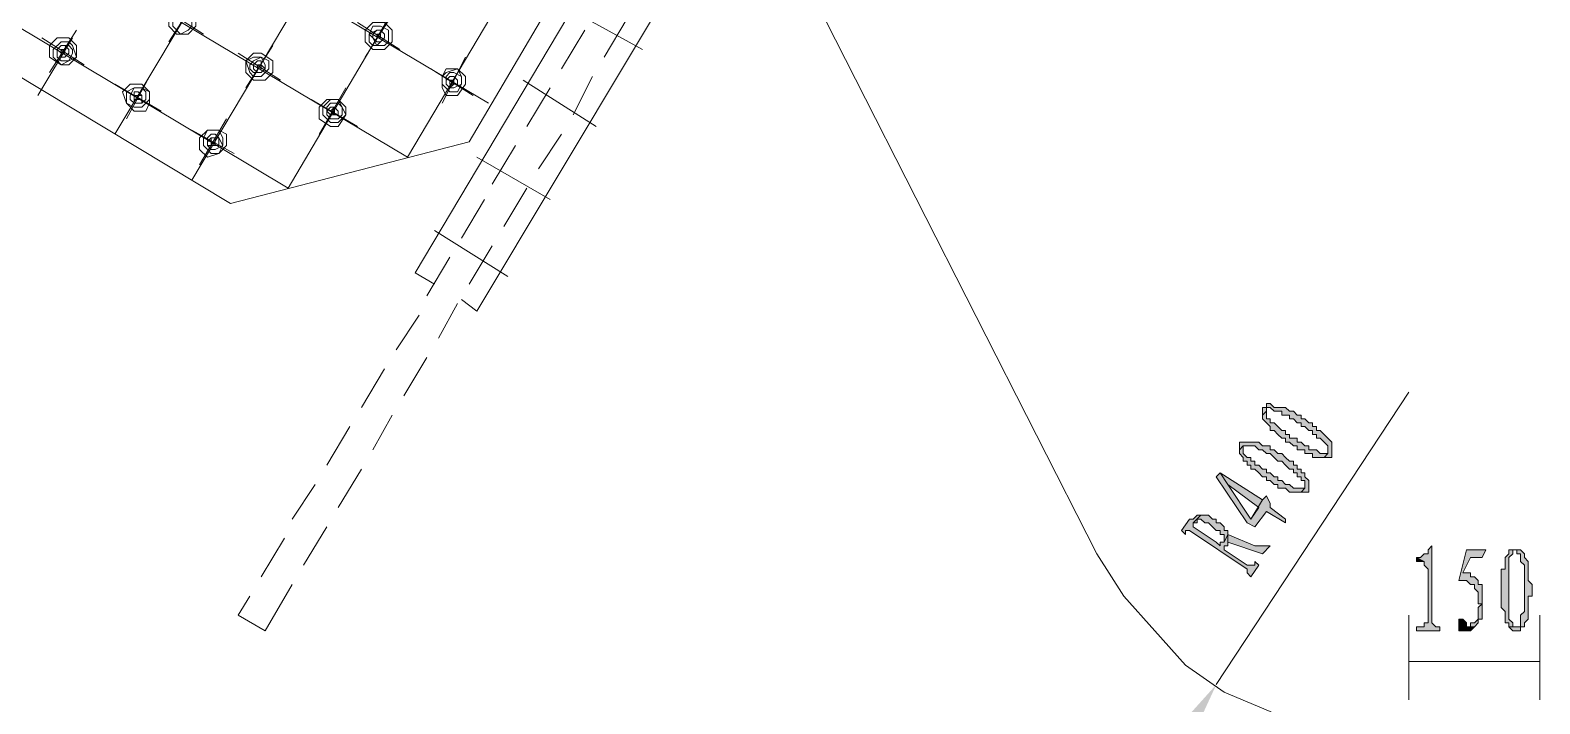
# Model space of a CAD drawing. Header units: millimetres. Extents: x 6 to 291, y 4 to 206.
# Drawn here: x 146.3 to 162.9, y 49.74 to 57.15 of the extents above; entities that cross this region are included whole.
import ezdxf

# ---------------------------------------------------------------- set-up
doc = ezdxf.new("R2010")
doc.units = ezdxf.units.MM
doc.layers.add('C00-00-00', color=7, linetype='Continuous')

msp = doc.modelspace()

# ---------------------------------------------------------------- hatches: boundary and pattern name
at = {"layer": 'C00-00-00'}
h = msp.add_hatch(color=256, dxfattribs=at)
h.dxf.hatch_style = 2
h.paths.add_polyline_path([(159.85066, 53.001335), (159.85066, 52.959002), (159.85066, 52.916669), (159.892993, 52.959002), (159.892993, 53.001335), (159.935326, 53.001335), (159.97766, 52.959002), (160.019993, 52.959002), (160.062326, 52.959002), (160.062326, 52.916669), (160.10466, 52.916669), (160.146993, 52.916669), (160.146993, 52.874335), (160.189326, 52.874335), (160.23166, 52.832002), (160.273993, 52.832002), (160.273993, 52.789669), (160.316326, 52.789669), (160.35866, 52.747335), (160.400993, 52.747335), (160.400993, 52.705002), (160.443326, 52.705002), (160.443326, 52.662669), (160.48566, 52.662669), (160.527993, 52.620335), (160.570326, 52.578002), (160.570326, 52.493335), (160.527993, 52.451002), (160.570326, 52.451002), (160.61266, 52.451002), (160.61266, 52.493335), (160.61266, 52.578002), (160.61266, 52.620335), (160.570326, 52.662669), (160.527993, 52.705002), (160.48566, 52.747335), (160.443326, 52.747335), (160.443326, 52.789669), (160.400993, 52.789669), (160.400993, 52.832002), (160.35866, 52.832002), (160.316326, 52.874335), (160.273993, 52.874335), (160.273993, 52.916669), (160.23166, 52.916669), (160.189326, 52.959002), (160.146993, 52.959002), (160.10466, 53.001335), (160.062326, 53.001335), (159.97766, 53.001335), (159.935326, 53.043669), (159.892993, 53.043669), (159.892993, 53.001335)])
h = msp.add_hatch(color=256, dxfattribs=at)
h.dxf.hatch_style = 2
h.paths.add_polyline_path([(159.85066, 52.916666), (159.85066, 52.874333), (159.892993, 52.832), (159.935326, 52.789666), (159.935326, 52.747333), (159.97766, 52.747333), (160.019993, 52.705), (160.062326, 52.662666), (160.10466, 52.662666), (160.10466, 52.620333), (160.146993, 52.620333), (160.189326, 52.578), (160.23166, 52.578), (160.23166, 52.535666), (160.273993, 52.535666), (160.316326, 52.535666), (160.316326, 52.493333), (160.35866, 52.493333), (160.400993, 52.493333), (160.400993, 52.451), (160.48566, 52.451), (160.527993, 52.451), (160.570326, 52.493333), (160.527993, 52.493333), (160.48566, 52.493333), (160.443326, 52.535666), (160.400993, 52.535666), (160.35866, 52.535666), (160.35866, 52.578), (160.316326, 52.578), (160.273993, 52.620333), (160.23166, 52.620333), (160.23166, 52.662666), (160.189326, 52.662666), (160.146993, 52.662666), (160.146993, 52.705), (160.10466, 52.705), (160.10466, 52.747333), (160.062326, 52.747333), (160.019993, 52.789666), (159.97766, 52.832), (159.935326, 52.832), (159.935326, 52.874333), (159.892993, 52.874333), (159.892993, 52.916666), (159.892993, 52.959)])
h = msp.add_hatch(color=256, dxfattribs=at)
h.dxf.hatch_style = 2
h.paths.add_polyline_path([(159.59667, 52.620334), (159.59667, 52.578001), (159.59667, 52.535668), (159.639003, 52.578001), (159.72367, 52.578001), (159.766003, 52.578001), (159.808337, 52.535668), (159.85067, 52.535668), (159.893003, 52.493334), (159.935337, 52.493334), (159.97767, 52.451001), (160.020003, 52.408668), (160.062337, 52.408668), (160.10467, 52.366334), (160.147003, 52.324001), (160.189337, 52.324001), (160.189337, 52.281668), (160.23167, 52.281668), (160.23167, 52.239334), (160.274003, 52.239334), (160.274003, 52.197001), (160.316337, 52.197001), (160.316337, 52.154668), (160.316337, 52.112334), (160.274003, 52.070001), (160.316337, 52.070001), (160.35867, 52.070001), (160.35867, 52.112334), (160.35867, 52.197001), (160.316337, 52.239334), (160.316337, 52.281668), (160.274003, 52.281668), (160.274003, 52.324001), (160.23167, 52.324001), (160.23167, 52.366334), (160.189337, 52.366334), (160.189337, 52.408668), (160.147003, 52.408668), (160.10467, 52.451001), (160.062337, 52.493334), (160.020003, 52.493334), (159.97767, 52.535668), (159.935337, 52.535668), (159.935337, 52.578001), (159.893003, 52.578001), (159.85067, 52.578001), (159.808337, 52.620334), (159.766003, 52.620334), (159.639003, 52.620334)])
h = msp.add_hatch(color=256, dxfattribs=at)
h.dxf.hatch_style = 2
h.paths.add_polyline_path([(159.59667, 52.535666), (159.59667, 52.493333), (159.639003, 52.450999), (159.639003, 52.408666), (159.681337, 52.408666), (159.681337, 52.366333), (159.72367, 52.366333), (159.72367, 52.323999), (159.766003, 52.323999), (159.808337, 52.281666), (159.85067, 52.239333), (159.893003, 52.239333), (159.893003, 52.196999), (159.935337, 52.196999), (159.97767, 52.154666), (160.020003, 52.154666), (160.020003, 52.112333), (160.062337, 52.112333), (160.10467, 52.112333), (160.147003, 52.069999), (160.189337, 52.069999), (160.274003, 52.069999), (160.316337, 52.112333), (160.274003, 52.112333), (160.23167, 52.112333), (160.189337, 52.112333), (160.147003, 52.154666), (160.10467, 52.154666), (160.062337, 52.196999), (160.020003, 52.196999), (160.020003, 52.239333), (159.97767, 52.239333), (159.935337, 52.281666), (159.893003, 52.281666), (159.893003, 52.323999), (159.85067, 52.323999), (159.808337, 52.366333), (159.766003, 52.366333), (159.766003, 52.408666), (159.72367, 52.408666), (159.72367, 52.450999), (159.681337, 52.450999), (159.639003, 52.493333), (159.639003, 52.577999)])
h = msp.add_hatch(color=256, dxfattribs=at)
h.dxf.hatch_style = 2
h.paths.add_polyline_path([(159.385006, 52.281676), (159.342673, 52.239343), (159.68134, 51.731343), (159.766006, 51.68901), (159.893006, 51.858343), (160.104673, 51.731343), (160.104673, 51.773676), (159.93534, 51.900676), (159.93534, 51.94301), (159.893006, 52.027676), (159.850673, 51.985343), (159.723673, 51.773676), (159.469673, 52.154676)])
h = msp.add_hatch(color=256, dxfattribs=at)
h.dxf.hatch_style = 2
h.paths.add_polyline_path([(159.385006, 52.281676), (159.469659, 52.154665), (159.808333, 51.900675), (159.723665, 51.773665), (159.85066, 51.985328)])
h = msp.add_hatch(color=256, dxfattribs=at)
h.dxf.hatch_style = 2
h.paths.add_polyline_path([(159.046332, 51.773665), (158.961665, 51.646665), (159.003999, 51.604331), (159.003999, 51.646665), (159.046332, 51.646665), (159.681332, 51.223331), (159.681332, 51.180998), (159.723665, 51.138665), (159.808332, 51.265665), (159.765999, 51.307998), (159.765999, 51.265665), (159.723665, 51.265665), (159.681332, 51.265665), (159.427332, 51.434998), (159.427332, 51.477331), (159.469665, 51.477331), (159.469665, 51.604331), (159.427332, 51.519665), (159.384999, 51.519665), (159.384999, 51.477331), (159.342665, 51.519665), (159.088665, 51.688998), (159.088665, 51.731331), (159.173332, 51.815998), (159.130999, 51.815998), (159.088665, 51.773665)])
h = msp.add_hatch(color=256, dxfattribs=at)
h.dxf.hatch_style = 2
h.paths.add_polyline_path([(159.173327, 51.816007), (159.08866, 51.73134), (159.130994, 51.73134), (159.130994, 51.773674), (159.173327, 51.773674), (159.21566, 51.73134), (159.257994, 51.73134), (159.300327, 51.689007), (159.34266, 51.646674), (159.384994, 51.646674), (159.384994, 51.60434), (159.427327, 51.60434), (159.427327, 51.519674), (159.46966, 51.60434), (159.46966, 51.646674), (159.427327, 51.646674), (159.427327, 51.689007), (159.384994, 51.73134), (159.34266, 51.73134), (159.34266, 51.773674), (159.300327, 51.773674), (159.257994, 51.816007), (159.21566, 51.816007)])
h = msp.add_hatch(color=256, dxfattribs=at)
h.dxf.hatch_style = 2
h.paths.add_polyline_path([(159.469659, 51.604343), (159.469659, 51.519677), (159.850659, 51.392677), (159.935326, 51.477343), (159.892992, 51.477343), (159.808326, 51.477343), (159.765992, 51.477343)])
h = msp.add_hatch(color=256, dxfattribs=at)
h.dxf.hatch_style = 2
h.paths.add_polyline_path([(161.713337, 51.477333), (161.671003, 51.434999), (161.671003, 51.392666), (161.62867, 51.392666), (161.586337, 51.350333), (161.544003, 51.350333), (161.62867, 51.307999), (161.62867, 51.265666), (161.671003, 51.223333), (161.671003, 50.630666), (161.62867, 50.630666), (161.62867, 50.588333), (161.544003, 50.588333), (161.544003, 50.545999), (161.798003, 50.545999), (161.798003, 50.588333), (161.75567, 50.588333), (161.713337, 50.630666)])
h = msp.add_hatch(color=256, dxfattribs=at)
h.dxf.hatch_style = 2
h.paths.add_polyline_path([(161.543999, 51.350338), (161.543999, 51.307995), (161.586326, 51.307995), (161.628668, 51.307995)])
h = msp.add_hatch(color=256, dxfattribs=at)
h.dxf.hatch_style = 2
h.paths.add_polyline_path([(162.306001, 51.435006), (162.094334, 51.435006), (162.009667, 51.09634), (162.052001, 51.09634), (162.094334, 51.09634), (162.136667, 51.054006), (162.179001, 51.054006), (162.179001, 51.011673), (162.221334, 50.96934), (162.221334, 50.927006), (162.221334, 50.84234), (162.263667, 50.84234), (162.221334, 50.800006), (162.221334, 50.71534), (162.221334, 50.673006), (162.179001, 50.630673), (162.136667, 50.630673), (162.136667, 50.58834), (162.094334, 50.58834), (162.179001, 50.58834), (162.221334, 50.630673), (162.221334, 50.673006), (162.263667, 50.673006), (162.263667, 50.71534), (162.263667, 50.757673), (162.263667, 51.011673), (162.263667, 51.054006), (162.221334, 51.054006), (162.221334, 51.09634), (162.179001, 51.138673), (162.136667, 51.138673), (162.136667, 51.181006), (162.094334, 51.181006), (162.052001, 51.181006), (162.136667, 51.35034), (162.263667, 51.35034)])
h = msp.add_hatch(color=256, dxfattribs=at)
h.dxf.hatch_style = 2
h.paths.add_polyline_path([(162.560006, 51.435006), (162.560006, 51.392673), (162.517673, 51.35034), (162.517673, 51.308006), (162.517673, 51.22334), (162.47534, 51.22334), (162.47534, 50.800006), (162.517673, 50.757673), (162.517673, 50.71534), (162.517673, 50.673006), (162.517673, 50.630673), (162.560006, 50.630673), (162.560006, 50.58834), (162.644673, 50.58834), (162.60234, 50.58834), (162.60234, 50.630673), (162.560006, 50.673006), (162.560006, 50.757673), (162.560006, 50.800006), (162.560006, 51.22334), (162.560006, 51.265673), (162.560006, 51.35034), (162.60234, 51.392673), (162.60234, 51.435006), (162.644673, 51.435006)])
h = msp.add_hatch(color=256, dxfattribs=at)
h.dxf.hatch_style = 2
h.paths.add_polyline_path([(162.644659, 51.435006), (162.602326, 51.435006), (162.559992, 51.435006), (162.644659, 51.435006), (162.644659, 51.392673), (162.686992, 51.392673), (162.686992, 51.35034), (162.686992, 51.308006), (162.729326, 51.265673), (162.729326, 51.011673), (162.729326, 50.757673), (162.686992, 50.71534), (162.686992, 50.673006), (162.686992, 50.630673), (162.686992, 50.58834), (162.644659, 50.58834), (162.559992, 50.58834), (162.602326, 50.546006), (162.644659, 50.546006), (162.686992, 50.546006), (162.686992, 50.58834), (162.729326, 50.58834), (162.729326, 50.630673), (162.771659, 50.673006), (162.771659, 50.71534), (162.771659, 50.757673), (162.771659, 50.927006), (162.813992, 50.927006), (162.813992, 51.054006), (162.771659, 51.09634), (162.771659, 51.22334), (162.771659, 51.265673), (162.771659, 51.308006), (162.729326, 51.35034), (162.729326, 51.392673), (162.686992, 51.435006)])
h = msp.add_hatch(color=256, dxfattribs=at)
h.dxf.hatch_style = 2
h.paths.add_polyline_path([(162.051995, 50.673005), (162.009661, 50.673005), (162.009661, 50.630672), (162.009661, 50.588338), (162.009661, 50.546005), (162.051995, 50.546005), (162.136661, 50.546005), (162.178995, 50.588338), (162.094328, 50.588338), (162.094328, 50.630672)])
h = msp.add_hatch(color=256, dxfattribs=at)
h.dxf.hatch_style = 2
h.paths.add_polyline_path([(158.961663, 49.530003), (159.088674, 49.403008), (159.342664, 49.95333)])

# ---------------------------------------------------------------- linework, layer by layer
at = {"layer": 'C00-00-00', "lineweight": 15}
for points in [[(147.235328, 56.006998), (153.754665, 66.886663)], [(148.081998, 55.499002), (154.558993, 66.378668)], [(149.140331, 55.414334), (155.109331, 65.531998)], [(150.452671, 55.753008), (155.448005, 64.177333)], [(151.341667, 56.345672), (143.933333, 60.748343)], [(150.452671, 55.753008), (143.848665, 59.69001)], [(149.140331, 55.414334), (144.187339, 58.37767)]]:
    msp.add_lwpolyline(points, dxfattribs=at)
at = {"layer": 'C00-00-00', "lineweight": 5}
for points in [[(150.537339, 54.482995), (156.633333, 64.72767)], [(151.214672, 54.059669), (157.352992, 64.304343)], [(151.130003, 55.922329), (155.617326, 63.542342)], [(154.050997, 59.22434), (158.030341, 51.392664)], [(148.505341, 55.244997), (144.35666, 57.742664)], [(147.827992, 57.023005), (148.12434, 57.488674)], [(148.208993, 57.107674), (147.74334, 57.404006)], [(149.987001, 56.853668), (150.283333, 57.319337)], [(152.188337, 57.404006), (153.035006, 56.938336)], [(152.865669, 57.276995), (152.611663, 56.853668)], [(146.515669, 56.684331), (146.812001, 57.15)], [(150.368002, 56.938336), (149.902333, 57.234669)], [(152.4, 57.15), (152.145994, 56.726673)], [(146.388674, 56.430341), (146.769659, 57.065331)], [(146.388674, 56.430341), (146.769659, 57.065331)], [(146.89667, 56.768999), (146.431001, 57.065331)], [(148.674662, 56.51501), (148.970994, 56.980663)], [(149.055663, 56.599662), (148.589994, 56.89601)], [(150.833671, 56.345672), (151.087661, 56.853668)], [(147.362339, 56.176335), (147.616329, 56.642004)], [(151.172329, 56.430341), (150.70666, 56.726673)], [(151.722667, 56.599662), (152.526995, 56.091666)], [(152.484669, 56.642004), (152.273005, 56.218661)], [(147.74334, 56.261004), (147.235328, 56.557336)], [(149.479006, 56.006998), (149.775338, 56.51501)], [(152.018999, 56.51501), (151.764994, 56.091666)], [(149.902333, 56.091666), (149.394337, 56.387999)], [(148.166667, 55.66834), (148.462999, 56.176335)], [(148.547667, 55.795334), (148.081998, 56.04934)], [(152.145994, 56.006998), (151.892004, 55.625997)], [(151.130003, 55.922329), (148.505341, 55.244997)], [(151.637999, 55.880003), (151.383993, 55.456676)], [(151.214672, 55.753008), (152.018999, 55.287339)], [(151.29934, 55.287339), (151.045335, 54.863996)], [(151.764994, 55.414334), (151.511004, 54.991007)], [(150.749003, 54.948665), (151.55333, 54.440669)], [(151.383993, 54.779343), (151.130003, 54.356001)], [(150.91834, 54.652333), (150.664334, 54.229006)], [(150.749003, 54.356001), (150.537339, 54.482995)], [(151.002992, 54.144337), (150.791329, 53.763336)], [(151.045335, 54.186663), (151.214672, 54.059669)], [(150.579665, 54.017342), (150.32566, 53.636342)], [(150.664334, 53.551673), (150.410328, 53.12833)], [(150.198665, 53.424662), (149.944659, 53.001335)], [(161.459331, 53.170672), (159.342664, 49.95333)], [(149.817664, 52.789672), (149.563674, 52.366329)], [(150.283333, 52.916666), (150.07167, 52.535666)], [(149.944659, 52.324002), (149.690669, 51.900675)], [(149.436663, 52.154665), (149.182674, 51.773665)], [(149.563674, 51.688996), (149.309669, 51.265669)], [(149.098005, 51.562001), (148.843999, 51.138674)], [(158.030341, 51.392664), (158.326674, 50.926997), (158.665341, 50.545997), (159.004008, 50.164997), (159.427341, 49.868664), (159.935341, 49.656997), (160.401008, 49.445331), (160.951341, 49.360664), (161.459341, 49.318331)], [(149.182674, 51.054006), (148.886326, 50.54601)], [(148.717004, 50.926995), (148.589994, 50.715331), (148.886326, 50.54601)], [(161.459331, 49.784009), (161.459331, 50.715331)], [(162.898665, 49.784009), (162.898665, 50.715331)], [(161.459331, 50.207336), (162.898665, 50.207336)]]:
    msp.add_lwpolyline(points, dxfattribs=at)
for points in [[(147.912661, 57.404006), (148.039661, 57.404006), (148.124328, 57.319339), (148.124328, 57.192339), (148.039661, 57.107672), (147.912661, 57.107672), (147.827994, 57.192339), (147.827994, 57.277006)], [(147.912661, 57.361663), (148.039661, 57.361663), (148.081994, 57.276997), (148.081994, 57.19233), (148.039661, 57.149997), (147.954994, 57.107663), (147.870328, 57.19233), (147.870328, 57.276997)], [(150.07167, 57.234669), (150.19867, 57.234669), (150.283337, 57.150002), (150.283337, 57.023002), (150.19867, 56.938335), (150.07167, 56.938335), (149.987003, 57.023002), (149.987003, 57.150002)], [(150.113996, 57.15), (150.156329, 57.15), (150.198663, 57.107666), (150.198663, 57.065333), (150.156329, 57.023), (150.113996, 56.980666), (150.071663, 57.065333), (150.029329, 57.107666)], [(150.07167, 57.192342), (150.156337, 57.192342), (150.241003, 57.150009), (150.241003, 57.023009), (150.19867, 56.980675), (150.07167, 56.980675), (150.029337, 57.023009), (150.029337, 57.107675)], [(150.113996, 57.15), (150.156329, 57.15), (150.198663, 57.107666), (150.198663, 57.065333), (150.156329, 57.023), (150.113996, 57.023), (150.071663, 57.065333), (150.071663, 57.107666)], [(150.113996, 57.107674), (150.156329, 57.107674), (150.156329, 57.06534), (150.113996, 57.06534)], [(146.600338, 57.065331), (146.727338, 57.065331), (146.812004, 56.980665), (146.812004, 56.853665), (146.727338, 56.768998), (146.642671, 56.768998), (146.515671, 56.853665), (146.515671, 56.980665)], [(146.642664, 57.023005), (146.727331, 57.023005), (146.769664, 56.980672), (146.811997, 56.853672), (146.727331, 56.811338), (146.642664, 56.769005), (146.557997, 56.853672), (146.557997, 56.938338)], [(146.642664, 56.980663), (146.727331, 56.980663), (146.769664, 56.938329), (146.769664, 56.895996), (146.727331, 56.811329), (146.642664, 56.811329), (146.600331, 56.853663), (146.600331, 56.938329)], [(146.642664, 56.980663), (146.684997, 56.980663), (146.727331, 56.938329), (146.727331, 56.895996), (146.684997, 56.853663), (146.642664, 56.853663), (146.642664, 56.895996), (146.600331, 56.938329)], [(146.685006, 56.938336), (146.685006, 56.896003), (146.642673, 56.896003), (146.642673, 56.938336)], [(148.759331, 56.89601), (148.843997, 56.89601), (148.970997, 56.811343), (148.970997, 56.684343), (148.886331, 56.599677), (148.759331, 56.599677), (148.674664, 56.684343), (148.674664, 56.811343)], [(148.759331, 56.853668), (148.843997, 56.853668), (148.928664, 56.811334), (148.928664, 56.726668), (148.843997, 56.642001), (148.759331, 56.642001), (148.716997, 56.684334), (148.674664, 56.811334)], [(148.759331, 56.811342), (148.843997, 56.853675), (148.886331, 56.769008), (148.886331, 56.726675), (148.843997, 56.684342), (148.759331, 56.684342), (148.716997, 56.726675), (148.716997, 56.769008)], [(148.801673, 56.811342), (148.844006, 56.811342), (148.844006, 56.769008), (148.88634, 56.726675), (148.844006, 56.684342), (148.801673, 56.684342), (148.75934, 56.726675), (148.75934, 56.769008)], [(148.801673, 56.768999), (148.843999, 56.768999), (148.843999, 56.726673), (148.801673, 56.726673)], [(150.875997, 56.726673), (151.002997, 56.726673), (151.087664, 56.642006), (151.087664, 56.55734), (151.002997, 56.43034), (150.875997, 56.43034), (150.833664, 56.515006), (150.833664, 56.642006)], [(150.875997, 56.684331), (151.002997, 56.726664), (151.045331, 56.641997), (151.045331, 56.557331), (151.002997, 56.472664), (150.918331, 56.472664), (150.833664, 56.557331), (150.833664, 56.641997)], [(150.91834, 56.684331), (150.960673, 56.684331), (151.04534, 56.641997), (151.04534, 56.557331), (150.960673, 56.514997), (150.91834, 56.514997), (150.876006, 56.557331), (150.876006, 56.641997)], [(150.91834, 56.642004), (150.960673, 56.642004), (151.003006, 56.599671), (151.003006, 56.557338), (150.960673, 56.557338), (150.91834, 56.515004), (150.876006, 56.557338), (150.876006, 56.599671)], [(150.91834, 56.599662), (150.960673, 56.599662), (150.960673, 56.557329), (150.91834, 56.557329)], [(147.404665, 56.557336), (147.531665, 56.557336), (147.616332, 56.472669), (147.616332, 56.345669), (147.573999, 56.261002), (147.446999, 56.261002), (147.362332, 56.345669), (147.319999, 56.472669)], [(147.447008, 56.51501), (147.531674, 56.51501), (147.616341, 56.472676), (147.616341, 56.38801), (147.531674, 56.303343), (147.447008, 56.303343), (147.362341, 56.345676), (147.362341, 56.472676)], [(147.447008, 56.51501), (147.531674, 56.51501), (147.574008, 56.472676), (147.574008, 56.38801), (147.531674, 56.345676), (147.447008, 56.345676), (147.404674, 56.38801), (147.404674, 56.430343)], [(147.489334, 56.430341), (147.531667, 56.430341), (147.531667, 56.388008), (147.489334, 56.388008), (147.447001, 56.388008), (147.447001, 56.430341)], [(147.447008, 56.472667), (147.489341, 56.472667), (147.531674, 56.430334), (147.531674, 56.388001), (147.531674, 56.345667), (147.447008, 56.345667), (147.447008, 56.388001), (147.447008, 56.430334)], [(149.563674, 56.387999), (149.690674, 56.387999), (149.775341, 56.303332), (149.775341, 56.218665), (149.690674, 56.091665), (149.606008, 56.091665), (149.479008, 56.176332), (149.479008, 56.303332)], [(149.606001, 56.387999), (149.690667, 56.387999), (149.733001, 56.303332), (149.775334, 56.218665), (149.690667, 56.133999), (149.606001, 56.133999), (149.521334, 56.218665), (149.521334, 56.303332)], [(149.606001, 56.345672), (149.690667, 56.345672), (149.733001, 56.303339), (149.733001, 56.218672), (149.690667, 56.176339), (149.606001, 56.176339), (149.563667, 56.218672), (149.563667, 56.303339)], [(149.606001, 56.30333), (149.648334, 56.30333), (149.690667, 56.260997), (149.690667, 56.218663), (149.648334, 56.218663), (149.606001, 56.218663), (149.563667, 56.260997)], [(149.648327, 56.30333), (149.648327, 56.260997), (149.648327, 56.218663), (149.605994, 56.260997)], [(148.251335, 56.04934), (148.378335, 56.04934), (148.463002, 56.007007), (148.463002, 55.880007), (148.378335, 55.79534), (148.251335, 55.753007), (148.166669, 55.837674), (148.166669, 55.964674)], [(148.251335, 56.04934), (148.378335, 56.04934), (148.420669, 55.964674), (148.420669, 55.880007), (148.378335, 55.79534), (148.293669, 55.79534), (148.209002, 55.880007), (148.209002, 55.964674)], [(148.293661, 56.006998), (148.335995, 56.006998), (148.378328, 55.964665), (148.420661, 55.879998), (148.335995, 55.837665), (148.293661, 55.837665), (148.251328, 55.879998), (148.251328, 55.964665)], [(148.293661, 55.964672), (148.335995, 55.964672), (148.378328, 55.964672), (148.378328, 55.880005), (148.335995, 55.880005), (148.293661, 55.880005), (148.251328, 55.880005), (148.251328, 55.922338)], [(148.293661, 55.964672), (148.335995, 55.964672), (148.335995, 55.922338), (148.335995, 55.880005), (148.293661, 55.880005), (148.293661, 55.922338)]]:
    msp.add_lwpolyline(points, close=True, dxfattribs=at)
at = {"layer": 'C00-00-00', "lineweight": 13}
for points in [[(159.85066, 53.001335), (159.85066, 52.959002), (159.85066, 52.916669), (159.892993, 52.959002), (159.892993, 53.001335), (159.935326, 53.001335), (159.97766, 52.959002), (160.019993, 52.959002), (160.062326, 52.959002), (160.062326, 52.916669), (160.10466, 52.916669), (160.146993, 52.916669), (160.146993, 52.874335), (160.189326, 52.874335), (160.23166, 52.832002), (160.273993, 52.832002), (160.273993, 52.789669), (160.316326, 52.789669), (160.35866, 52.747335), (160.400993, 52.747335), (160.400993, 52.705002), (160.443326, 52.705002), (160.443326, 52.662669), (160.48566, 52.662669), (160.527993, 52.620335), (160.570326, 52.578002), (160.570326, 52.493335), (160.527993, 52.451002), (160.570326, 52.451002), (160.61266, 52.451002), (160.61266, 52.493335), (160.61266, 52.578002), (160.61266, 52.620335), (160.570326, 52.662669), (160.527993, 52.705002), (160.48566, 52.747335), (160.443326, 52.747335), (160.443326, 52.789669), (160.400993, 52.789669), (160.400993, 52.832002), (160.35866, 52.832002), (160.316326, 52.874335), (160.273993, 52.874335), (160.273993, 52.916669), (160.23166, 52.916669), (160.189326, 52.959002), (160.146993, 52.959002), (160.10466, 53.001335), (160.062326, 53.001335), (159.97766, 53.001335), (159.935326, 53.043669), (159.892993, 53.043669), (159.892993, 53.001335)], [(159.85066, 52.916666), (159.85066, 52.874333), (159.892993, 52.832), (159.935326, 52.789666), (159.935326, 52.747333), (159.97766, 52.747333), (160.019993, 52.705), (160.062326, 52.662666), (160.10466, 52.662666), (160.10466, 52.620333), (160.146993, 52.620333), (160.189326, 52.578), (160.23166, 52.578), (160.23166, 52.535666), (160.273993, 52.535666), (160.316326, 52.535666), (160.316326, 52.493333), (160.35866, 52.493333), (160.400993, 52.493333), (160.400993, 52.451), (160.48566, 52.451), (160.527993, 52.451), (160.570326, 52.493333), (160.527993, 52.493333), (160.48566, 52.493333), (160.443326, 52.535666), (160.400993, 52.535666), (160.35866, 52.535666), (160.35866, 52.578), (160.316326, 52.578), (160.273993, 52.620333), (160.23166, 52.620333), (160.23166, 52.662666), (160.189326, 52.662666), (160.146993, 52.662666), (160.146993, 52.705), (160.10466, 52.705), (160.10466, 52.747333), (160.062326, 52.747333), (160.019993, 52.789666), (159.97766, 52.832), (159.935326, 52.832), (159.935326, 52.874333), (159.892993, 52.874333), (159.892993, 52.916666), (159.892993, 52.959)], [(159.59667, 52.620334), (159.59667, 52.578001), (159.59667, 52.535668), (159.639003, 52.578001), (159.72367, 52.578001), (159.766003, 52.578001), (159.808337, 52.535668), (159.85067, 52.535668), (159.893003, 52.493334), (159.935337, 52.493334), (159.97767, 52.451001), (160.020003, 52.408668), (160.062337, 52.408668), (160.10467, 52.366334), (160.147003, 52.324001), (160.189337, 52.324001), (160.189337, 52.281668), (160.23167, 52.281668), (160.23167, 52.239334), (160.274003, 52.239334), (160.274003, 52.197001), (160.316337, 52.197001), (160.316337, 52.154668), (160.316337, 52.112334), (160.274003, 52.070001), (160.316337, 52.070001), (160.35867, 52.070001), (160.35867, 52.112334), (160.35867, 52.197001), (160.316337, 52.239334), (160.316337, 52.281668), (160.274003, 52.281668), (160.274003, 52.324001), (160.23167, 52.324001), (160.23167, 52.366334), (160.189337, 52.366334), (160.189337, 52.408668), (160.147003, 52.408668), (160.10467, 52.451001), (160.062337, 52.493334), (160.020003, 52.493334), (159.97767, 52.535668), (159.935337, 52.535668), (159.935337, 52.578001), (159.893003, 52.578001), (159.85067, 52.578001), (159.808337, 52.620334), (159.766003, 52.620334), (159.639003, 52.620334)], [(159.59667, 52.535666), (159.59667, 52.493333), (159.639003, 52.450999), (159.639003, 52.408666), (159.681337, 52.408666), (159.681337, 52.366333), (159.72367, 52.366333), (159.72367, 52.323999), (159.766003, 52.323999), (159.808337, 52.281666), (159.85067, 52.239333), (159.893003, 52.239333), (159.893003, 52.196999), (159.935337, 52.196999), (159.97767, 52.154666), (160.020003, 52.154666), (160.020003, 52.112333), (160.062337, 52.112333), (160.10467, 52.112333), (160.147003, 52.069999), (160.189337, 52.069999), (160.274003, 52.069999), (160.316337, 52.112333), (160.274003, 52.112333), (160.23167, 52.112333), (160.189337, 52.112333), (160.147003, 52.154666), (160.10467, 52.154666), (160.062337, 52.196999), (160.020003, 52.196999), (160.020003, 52.239333), (159.97767, 52.239333), (159.935337, 52.281666), (159.893003, 52.281666), (159.893003, 52.323999), (159.85067, 52.323999), (159.808337, 52.366333), (159.766003, 52.366333), (159.766003, 52.408666), (159.72367, 52.408666), (159.72367, 52.450999), (159.681337, 52.450999), (159.639003, 52.493333), (159.639003, 52.577999)], [(159.385006, 52.281676), (159.342673, 52.239343), (159.68134, 51.731343), (159.766006, 51.68901), (159.893006, 51.858343), (160.104673, 51.731343), (160.104673, 51.773676), (159.93534, 51.900676), (159.93534, 51.94301), (159.893006, 52.027676), (159.850673, 51.985343), (159.723673, 51.773676), (159.469673, 52.154676)], [(159.385006, 52.281676), (159.469659, 52.154665), (159.808333, 51.900675), (159.723665, 51.773665), (159.85066, 51.985328)], [(159.046332, 51.773665), (158.961665, 51.646665), (159.003999, 51.604331), (159.003999, 51.646665), (159.046332, 51.646665), (159.681332, 51.223331), (159.681332, 51.180998), (159.723665, 51.138665), (159.808332, 51.265665), (159.765999, 51.307998), (159.765999, 51.265665), (159.723665, 51.265665), (159.681332, 51.265665), (159.427332, 51.434998), (159.427332, 51.477331), (159.469665, 51.477331), (159.469665, 51.604331), (159.427332, 51.519665), (159.384999, 51.519665), (159.384999, 51.477331), (159.342665, 51.519665), (159.088665, 51.688998), (159.088665, 51.731331), (159.173332, 51.815998), (159.130999, 51.815998), (159.088665, 51.773665)], [(159.173327, 51.816007), (159.08866, 51.73134), (159.130994, 51.73134), (159.130994, 51.773674), (159.173327, 51.773674), (159.21566, 51.73134), (159.257994, 51.73134), (159.300327, 51.689007), (159.34266, 51.646674), (159.384994, 51.646674), (159.384994, 51.60434), (159.427327, 51.60434), (159.427327, 51.519674), (159.46966, 51.60434), (159.46966, 51.646674), (159.427327, 51.646674), (159.427327, 51.689007), (159.384994, 51.73134), (159.34266, 51.73134), (159.34266, 51.773674), (159.300327, 51.773674), (159.257994, 51.816007), (159.21566, 51.816007)], [(159.469659, 51.604343), (159.469659, 51.519677), (159.850659, 51.392677), (159.935326, 51.477343), (159.892992, 51.477343), (159.808326, 51.477343), (159.765992, 51.477343)], [(161.713337, 51.477333), (161.671003, 51.434999), (161.671003, 51.392666), (161.62867, 51.392666), (161.586337, 51.350333), (161.544003, 51.350333), (161.62867, 51.307999), (161.62867, 51.265666), (161.671003, 51.223333), (161.671003, 50.630666), (161.62867, 50.630666), (161.62867, 50.588333), (161.544003, 50.588333), (161.544003, 50.545999), (161.798003, 50.545999), (161.798003, 50.588333), (161.75567, 50.588333), (161.713337, 50.630666)], [(161.543999, 51.350338), (161.543999, 51.307995), (161.586326, 51.307995), (161.628668, 51.307995)], [(162.306001, 51.435006), (162.094334, 51.435006), (162.009667, 51.09634), (162.052001, 51.09634), (162.094334, 51.09634), (162.136667, 51.054006), (162.179001, 51.054006), (162.179001, 51.011673), (162.221334, 50.96934), (162.221334, 50.927006), (162.221334, 50.84234), (162.263667, 50.84234), (162.221334, 50.800006), (162.221334, 50.71534), (162.221334, 50.673006), (162.179001, 50.630673), (162.136667, 50.630673), (162.136667, 50.58834), (162.094334, 50.58834), (162.179001, 50.58834), (162.221334, 50.630673), (162.221334, 50.673006), (162.263667, 50.673006), (162.263667, 50.71534), (162.263667, 50.757673), (162.263667, 51.011673), (162.263667, 51.054006), (162.221334, 51.054006), (162.221334, 51.09634), (162.179001, 51.138673), (162.136667, 51.138673), (162.136667, 51.181006), (162.094334, 51.181006), (162.052001, 51.181006), (162.136667, 51.35034), (162.263667, 51.35034)], [(162.560006, 51.435006), (162.560006, 51.392673), (162.517673, 51.35034), (162.517673, 51.308006), (162.517673, 51.22334), (162.47534, 51.22334), (162.47534, 50.800006), (162.517673, 50.757673), (162.517673, 50.71534), (162.517673, 50.673006), (162.517673, 50.630673), (162.560006, 50.630673), (162.560006, 50.58834), (162.644673, 50.58834), (162.60234, 50.58834), (162.60234, 50.630673), (162.560006, 50.673006), (162.560006, 50.757673), (162.560006, 50.800006), (162.560006, 51.22334), (162.560006, 51.265673), (162.560006, 51.35034), (162.60234, 51.392673), (162.60234, 51.435006), (162.644673, 51.435006)], [(162.644659, 51.435006), (162.602326, 51.435006), (162.559992, 51.435006), (162.644659, 51.435006), (162.644659, 51.392673), (162.686992, 51.392673), (162.686992, 51.35034), (162.686992, 51.308006), (162.729326, 51.265673), (162.729326, 51.011673), (162.729326, 50.757673), (162.686992, 50.71534), (162.686992, 50.673006), (162.686992, 50.630673), (162.686992, 50.58834), (162.644659, 50.58834), (162.559992, 50.58834), (162.602326, 50.546006), (162.644659, 50.546006), (162.686992, 50.546006), (162.686992, 50.58834), (162.729326, 50.58834), (162.729326, 50.630673), (162.771659, 50.673006), (162.771659, 50.71534), (162.771659, 50.757673), (162.771659, 50.927006), (162.813992, 50.927006), (162.813992, 51.054006), (162.771659, 51.09634), (162.771659, 51.22334), (162.771659, 51.265673), (162.771659, 51.308006), (162.729326, 51.35034), (162.729326, 51.392673), (162.686992, 51.435006)], [(162.051995, 50.673005), (162.009661, 50.673005), (162.009661, 50.630672), (162.009661, 50.588338), (162.009661, 50.546005), (162.051995, 50.546005), (162.136661, 50.546005), (162.178995, 50.588338), (162.094328, 50.588338), (162.094328, 50.630672)]]:
    msp.add_lwpolyline(points, close=True, dxfattribs=at)

doc.saveas('drawing.dxf')
